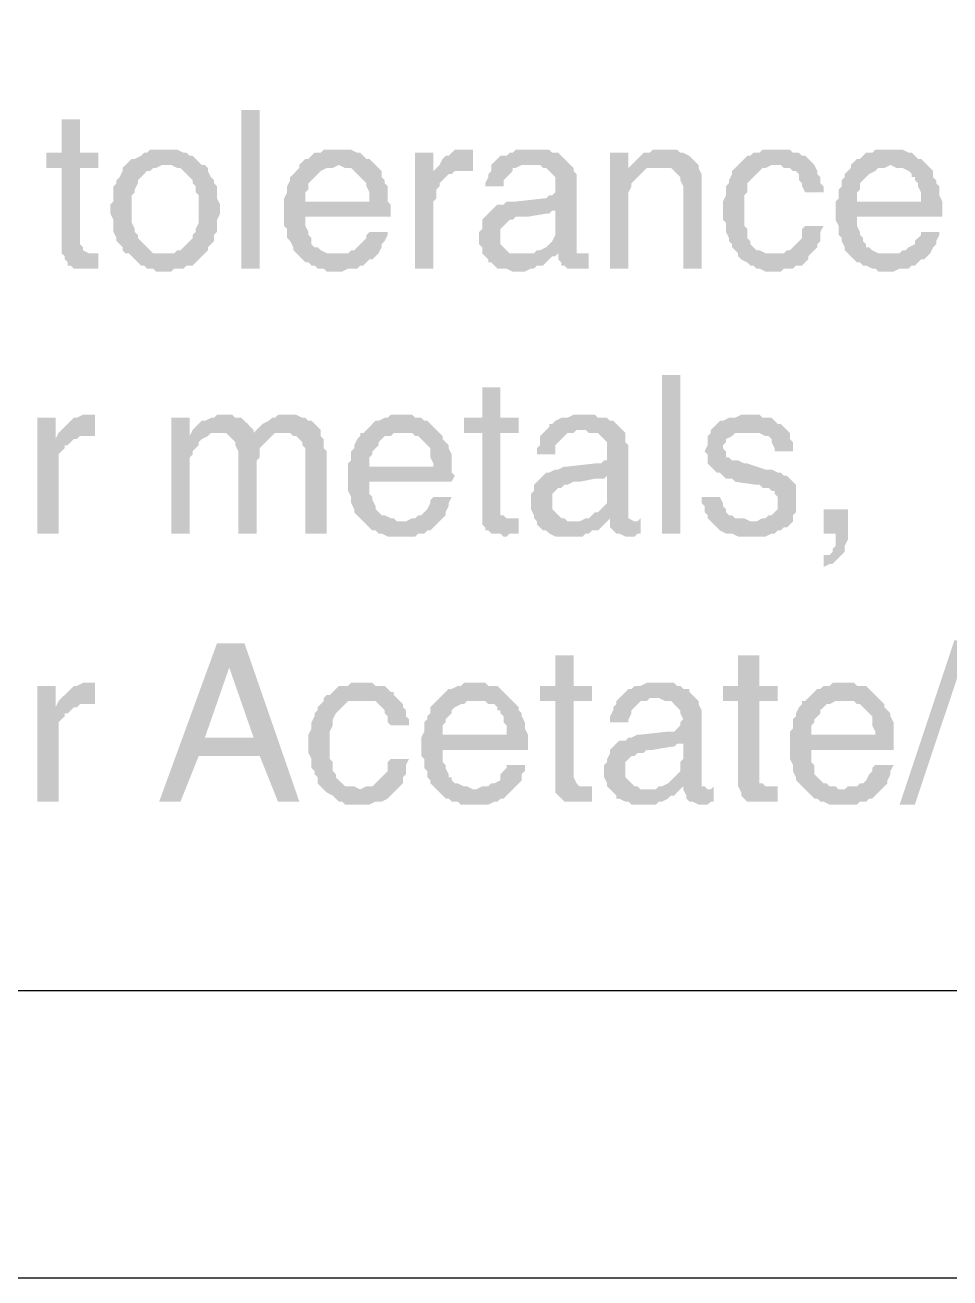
# Model space of a CAD drawing. Header units: inches. Extents: x 3613 to 8393, y -2205 to -794.
# Drawn here: x 6090.13 to 6103.83, y -1864.98 to -1846.42 of the extents above; entities that cross this region are included whole.
import ezdxf

# ---------------------------------------------------------------- set-up
doc = ezdxf.new("R2010")
doc.units = ezdxf.units.IN
doc.header["$MEASUREMENT"] = 0

msp = doc.modelspace()

# ---------------------------------------------------------------- hatches: boundary and pattern name
at = {"transparency": 33554559}
for points in [[(6093.336, -1850.028), (6093.336, -1847.681), (6093.607, -1847.681), (6093.607, -1850.028)], [(6090.944, -1847.816), (6090.673, -1847.816), (6090.673, -1848.313), (6090.448, -1848.313), (6090.448, -1848.538), (6090.673, -1848.538), (6090.673, -1849.802), (6090.719, -1849.847), (6090.719, -1849.892), (6090.764, -1849.937), (6090.764, -1849.983), (6090.809, -1849.983), (6090.854, -1850.028), (6091.215, -1850.028), (6091.215, -1849.802), (6091.08, -1849.802), (6090.989, -1849.757), (6090.989, -1849.712), (6090.944, -1849.667), (6090.944, -1848.538), (6091.215, -1848.538), (6091.215, -1848.313), (6090.944, -1848.313)], [(6092.208, -1848.267), (6091.982, -1848.267), (6091.937, -1848.313), (6091.892, -1848.313), (6091.847, -1848.358), (6091.757, -1848.403), (6091.712, -1848.403), (6091.666, -1848.448), (6091.621, -1848.493), (6091.621, -1848.493), (6091.576, -1848.538), (6091.576, -1848.583), (6091.531, -1848.674), (6091.486, -1848.719), (6091.486, -1848.764), (6091.441, -1848.809), (6091.441, -1849.035), (6091.396, -1849.08), (6091.396, -1849.17), (6091.396, -1849.215), (6091.441, -1849.306), (6091.441, -1849.486), (6091.486, -1849.576), (6091.486, -1849.621), (6091.531, -1849.667), (6091.576, -1849.712), (6091.576, -1849.757), (6091.621, -1849.802), (6092.208, -1849.802), (6092.027, -1849.802), (6091.982, -1849.757), (6091.937, -1849.712), (6091.892, -1849.667), (6091.847, -1849.621), (6091.802, -1849.576), (6091.802, -1849.531), (6091.757, -1849.486), (6091.757, -1849.441), (6091.712, -1849.351), (6091.712, -1848.944), (6091.757, -1848.899), (6091.757, -1848.854), (6091.802, -1848.764), (6091.802, -1848.719), (6091.847, -1848.674), (6091.892, -1848.629), (6091.937, -1848.583), (6091.982, -1848.583), (6092.027, -1848.538), (6092.073, -1848.538), (6092.163, -1848.493), (6092.75, -1848.493), (6092.704, -1848.448), (6092.659, -1848.403), (6092.614, -1848.358), (6092.569, -1848.358), (6092.524, -1848.313), (6092.479, -1848.313), (6092.388, -1848.267), (6092.298, -1848.267)], [(6094.78, -1848.267), (6094.555, -1848.267), (6094.51, -1848.313), (6094.419, -1848.313), (6094.374, -1848.358), (6094.329, -1848.403), (6094.284, -1848.403), (6094.239, -1848.448), (6094.194, -1848.493), (6094.78, -1848.493), (6094.871, -1848.538), (6094.961, -1848.538), (6095.006, -1848.583), (6095.051, -1848.629), (6095.096, -1848.674), (6095.096, -1848.674), (6095.142, -1848.719), (6095.187, -1848.764), (6095.187, -1848.809), (6095.232, -1848.899), (6095.232, -1849.035), (6093.968, -1849.035), (6093.968, -1849.396), (6094.013, -1849.441), (6094.013, -1849.576), (6094.058, -1849.621), (6094.104, -1849.712), (6094.104, -1849.757), (6094.149, -1849.802), (6094.194, -1849.847), (6094.194, -1849.847), (6094.239, -1849.892), (6094.284, -1849.937), (6094.329, -1849.937), (6094.374, -1849.983), (6094.419, -1849.983), (6094.465, -1850.028), (6094.555, -1850.028), (6094.6, -1850.073), (6094.826, -1850.073), (6094.916, -1850.028), (6095.051, -1850.028), (6095.096, -1849.983), (6095.142, -1849.983), (6095.187, -1849.937), (6095.232, -1849.892), (6095.277, -1849.892), (6095.322, -1849.847), (6094.78, -1849.802), (6094.6, -1849.802), (6094.51, -1849.757), (6094.465, -1849.712), (6094.419, -1849.712), (6094.374, -1849.667), (6094.374, -1849.576), (6094.329, -1849.531), (6094.329, -1849.486), (6094.284, -1849.396), (6094.284, -1849.26), (6095.548, -1849.26), (6095.548, -1849.08), (6095.503, -1849.035), (6095.503, -1848.809), (6095.457, -1848.764), (6095.457, -1848.719), (6095.412, -1848.674), (6095.412, -1848.583), (6095.367, -1848.538), (6095.322, -1848.493), (6095.277, -1848.448), (6095.232, -1848.403), (6095.187, -1848.403), (6095.142, -1848.358), (6095.096, -1848.313), (6095.051, -1848.313), (6094.961, -1848.267), (6094.871, -1848.267)], [(6096.676, -1848.267), (6096.496, -1848.267), (6096.45, -1848.313), (6096.405, -1848.358), (6096.36, -1848.358), (6096.315, -1848.403), (6096.27, -1848.493), (6096.27, -1848.493), (6096.225, -1848.538), (6096.676, -1848.583), (6096.766, -1848.583), (6096.766, -1848.267), (6096.721, -1848.267)], [(6097.669, -1848.267), (6097.398, -1848.267), (6097.353, -1848.313), (6097.308, -1848.313), (6097.263, -1848.358), (6097.173, -1848.358), (6097.127, -1848.403), (6097.127, -1848.403), (6097.082, -1848.448), (6097.037, -1848.493), (6097.037, -1848.583), (6096.992, -1848.629), (6096.992, -1848.674), (6096.947, -1848.764), (6096.947, -1848.809), (6097.218, -1848.809), (6097.218, -1848.719), (6097.263, -1848.674), (6097.308, -1848.629), (6097.353, -1848.583), (6097.353, -1848.538), (6097.398, -1848.538), (6097.488, -1848.493), (6098.211, -1848.493), (6098.165, -1848.448), (6098.12, -1848.403), (6098.075, -1848.358), (6098.03, -1848.313), (6097.94, -1848.313), (6097.895, -1848.267), (6097.714, -1848.267)], [(6099.565, -1848.267), (6099.429, -1848.267), (6099.384, -1848.313), (6099.294, -1848.313), (6099.249, -1848.358), (6099.203, -1848.403), (6099.158, -1848.448), (6099.113, -1848.493), (6099.068, -1848.538), (6099.294, -1848.583), (6099.339, -1848.538), (6099.519, -1848.538), (6100.106, -1848.493), (6100.061, -1848.448), (6100.016, -1848.403), (6100.016, -1848.403), (6099.971, -1848.358), (6099.88, -1848.313), (6099.835, -1848.313), (6099.79, -1848.267), (6099.655, -1848.267)], [(6101.234, -1848.267), (6101.054, -1848.267), (6101.009, -1848.313), (6100.918, -1848.313), (6100.873, -1848.358), (6100.828, -1848.358), (6100.783, -1848.403), (6100.738, -1848.448), (6100.693, -1848.493), (6101.325, -1848.493), (6101.37, -1848.538), (6101.46, -1848.538), (6101.505, -1848.583), (6101.55, -1848.583), (6101.595, -1848.629), (6101.595, -1848.719), (6101.641, -1848.764), (6101.641, -1848.809), (6101.686, -1848.899), (6101.957, -1848.899), (6101.957, -1848.809), (6101.911, -1848.764), (6101.911, -1848.674), (6101.866, -1848.629), (6101.866, -1848.583), (6101.821, -1848.493), (6101.776, -1848.448), (6101.731, -1848.403), (6101.731, -1848.403), (6101.686, -1848.358), (6101.641, -1848.358), (6101.595, -1848.313), (6101.505, -1848.313), (6101.46, -1848.267), (6101.325, -1848.267)], [(6102.949, -1848.267), (6102.724, -1848.267), (6102.679, -1848.313), (6102.588, -1848.313), (6102.543, -1848.358), (6102.498, -1848.403), (6102.453, -1848.403), (6102.408, -1848.448), (6102.363, -1848.493), (6102.949, -1848.493), (6103.04, -1848.538), (6103.13, -1848.538), (6103.22, -1848.583), (6103.265, -1848.629), (6103.265, -1848.674), (6103.31, -1848.674), (6103.31, -1848.719), (6103.356, -1848.764), (6103.356, -1848.809), (6103.401, -1848.899), (6103.401, -1849.035), (6102.137, -1849.035), (6102.137, -1849.306), (6102.182, -1849.396), (6102.182, -1849.531), (6102.227, -1849.576), (6102.227, -1849.621), (6102.272, -1849.712), (6102.272, -1849.757), (6102.318, -1849.802), (6102.363, -1849.847), (6102.363, -1849.847), (6102.408, -1849.892), (6102.453, -1849.937), (6102.498, -1849.937), (6102.543, -1849.983), (6102.588, -1849.983), (6102.679, -1850.028), (6102.724, -1850.028), (6102.769, -1850.073), (6102.995, -1850.073), (6103.085, -1850.028), (6103.22, -1850.028), (6103.265, -1849.983), (6103.31, -1849.983), (6103.356, -1849.937), (6103.401, -1849.892), (6103.446, -1849.892), (6103.491, -1849.847), (6102.949, -1849.802), (6102.769, -1849.802), (6102.679, -1849.757), (6102.633, -1849.712), (6102.588, -1849.712), (6102.588, -1849.667), (6102.543, -1849.621), (6102.543, -1849.576), (6102.498, -1849.531), (6102.498, -1849.486), (6102.453, -1849.396), (6102.453, -1849.26), (6103.717, -1849.26), (6103.717, -1849.035), (6103.672, -1848.944), (6103.672, -1848.809), (6103.626, -1848.764), (6103.626, -1848.719), (6103.581, -1848.674), (6103.581, -1848.583), (6103.536, -1848.538), (6103.491, -1848.493), (6103.446, -1848.448), (6103.401, -1848.403), (6103.356, -1848.403), (6103.31, -1848.358), (6103.265, -1848.313), (6103.22, -1848.313), (6103.13, -1848.267), (6103.04, -1848.267)], [(6096.18, -1848.313), (6095.909, -1848.313), (6095.909, -1850.028), (6096.18, -1850.028), (6096.18, -1849.035), (6096.225, -1848.99), (6096.225, -1848.854), (6096.27, -1848.809), (6096.27, -1848.764), (6096.315, -1848.719), (6096.36, -1848.674), (6096.405, -1848.629), (6096.45, -1848.629), (6096.18, -1848.583)], [(6099.068, -1848.313), (6098.797, -1848.313), (6098.797, -1850.028), (6099.068, -1850.028), (6099.068, -1849.08), (6099.068, -1848.899), (6099.113, -1848.809), (6099.113, -1848.764), (6099.158, -1848.719), (6099.203, -1848.674), (6099.203, -1848.674), (6099.249, -1848.629), (6099.294, -1848.583), (6099.068, -1848.538)], [(6092.75, -1848.493), (6092.208, -1848.493), (6092.298, -1848.493), (6092.388, -1848.538), (6092.434, -1848.538), (6092.479, -1848.583), (6092.524, -1848.629), (6092.569, -1848.674), (6092.614, -1848.719), (6092.614, -1848.764), (6092.659, -1848.809), (6092.659, -1848.899), (6092.704, -1848.944), (6092.704, -1849.351), (6092.659, -1849.441), (6092.659, -1849.486), (6092.614, -1849.531), (6092.614, -1849.576), (6092.569, -1849.621), (6092.524, -1849.667), (6092.479, -1849.712), (6092.434, -1849.757), (6092.388, -1849.757), (6092.343, -1849.802), (6091.666, -1849.802), (6091.712, -1849.847), (6091.757, -1849.892), (6091.802, -1849.937), (6091.847, -1849.983), (6091.892, -1849.983), (6091.937, -1850.028), (6092.027, -1850.028), (6092.073, -1850.073), (6092.298, -1850.073), (6092.343, -1850.028), (6092.479, -1850.028), (6092.524, -1849.983), (6092.614, -1849.983), (6092.659, -1849.937), (6092.704, -1849.892), (6092.75, -1849.847), (6092.795, -1849.802), (6092.795, -1849.802), (6092.84, -1849.757), (6092.84, -1849.712), (6092.885, -1849.667), (6092.93, -1849.621), (6092.93, -1849.531), (6092.975, -1849.486), (6092.975, -1849.306), (6093.02, -1849.215), (6093.02, -1849.17), (6093.02, -1849.08), (6092.975, -1848.99), (6092.975, -1848.809), (6092.93, -1848.764), (6092.93, -1848.719), (6092.885, -1848.674), (6092.84, -1848.583), (6092.84, -1848.538), (6092.795, -1848.493)], [(6094.194, -1848.493), (6094.194, -1848.538), (6094.149, -1848.583), (6094.104, -1848.629), (6094.058, -1848.674), (6094.058, -1848.719), (6094.013, -1848.809), (6094.013, -1848.899), (6093.968, -1848.99), (6093.968, -1849.035), (6094.284, -1849.035), (6094.284, -1848.899), (6094.329, -1848.854), (6094.329, -1848.764), (6094.374, -1848.719), (6094.419, -1848.674), (6094.419, -1848.674), (6094.465, -1848.629), (6094.51, -1848.583), (6094.6, -1848.538), (6094.69, -1848.538), (6094.78, -1848.493)], [(6096.225, -1848.538), (6096.18, -1848.583), (6096.45, -1848.629), (6096.496, -1848.583), (6096.676, -1848.583)], [(6098.211, -1848.493), (6097.624, -1848.493), (6097.759, -1848.493), (6097.804, -1848.538), (6097.849, -1848.538), (6097.895, -1848.583), (6097.94, -1848.629), (6097.985, -1848.674), (6097.985, -1848.899), (6097.94, -1848.944), (6097.895, -1848.944), (6097.849, -1848.99), (6097.804, -1848.99), (6097.398, -1849.035), (6097.263, -1849.035), (6097.218, -1849.08), (6097.127, -1849.08), (6097.082, -1849.125), (6097.985, -1849.17), (6097.985, -1849.441), (6097.985, -1849.531), (6097.94, -1849.621), (6097.895, -1849.667), (6097.849, -1849.712), (6097.849, -1849.712), (6097.759, -1849.757), (6097.714, -1849.757), (6097.669, -1849.802), (6097.488, -1849.802), (6096.947, -1849.847), (6096.992, -1849.892), (6096.992, -1849.937), (6097.037, -1849.937), (6097.082, -1849.983), (6097.127, -1850.028), (6097.263, -1850.028), (6097.353, -1850.073), (6097.534, -1850.073), (6097.624, -1850.028), (6097.669, -1850.028), (6097.714, -1849.983), (6097.804, -1849.983), (6097.849, -1849.937), (6097.895, -1849.892), (6097.94, -1849.847), (6097.985, -1849.847), (6098.03, -1849.802), (6098.301, -1849.802), (6098.301, -1848.629), (6098.256, -1848.583), (6098.256, -1848.538)], [(6100.106, -1848.493), (6099.519, -1848.538), (6099.7, -1848.538), (6099.745, -1848.583), (6099.79, -1848.629), (6099.79, -1848.629), (6099.835, -1848.674), (6099.835, -1848.719), (6099.88, -1848.809), (6099.88, -1850.028), (6100.151, -1850.028), (6100.151, -1848.629), (6100.106, -1848.538)], [(6100.693, -1848.493), (6100.648, -1848.538), (6100.603, -1848.583), (6100.603, -1848.629), (6100.557, -1848.719), (6100.557, -1848.764), (6100.512, -1848.809), (6100.512, -1848.944), (6100.467, -1849.035), (6100.467, -1849.306), (6100.512, -1849.351), (6100.512, -1849.486), (6100.557, -1849.576), (6100.557, -1849.621), (6100.603, -1849.667), (6100.603, -1849.712), (6100.648, -1849.757), (6100.693, -1849.802), (6101.234, -1849.802), (6101.099, -1849.802), (6101.009, -1849.757), (6100.964, -1849.757), (6100.918, -1849.712), (6100.873, -1849.667), (6100.873, -1849.621), (6100.828, -1849.576), (6100.828, -1849.441), (6100.783, -1849.396), (6100.783, -1848.944), (6100.828, -1848.899), (6100.828, -1848.764), (6100.873, -1848.719), (6100.918, -1848.674), (6100.918, -1848.674), (6100.964, -1848.629), (6101.009, -1848.583), (6101.054, -1848.538), (6101.099, -1848.538), (6101.189, -1848.493), (6101.234, -1848.493)], [(6102.363, -1848.493), (6102.363, -1848.538), (6102.318, -1848.583), (6102.272, -1848.629), (6102.272, -1848.674), (6102.227, -1848.719), (6102.227, -1848.809), (6102.182, -1848.854), (6102.182, -1848.99), (6102.137, -1849.035), (6102.453, -1849.035), (6102.453, -1848.899), (6102.498, -1848.854), (6102.498, -1848.764), (6102.543, -1848.719), (6102.588, -1848.674), (6102.588, -1848.674), (6102.633, -1848.629), (6102.724, -1848.583), (6102.769, -1848.538), (6102.859, -1848.538), (6102.949, -1848.493)], [(6097.082, -1849.125), (6097.037, -1849.17), (6096.992, -1849.215), (6096.992, -1849.215), (6096.947, -1849.26), (6096.902, -1849.306), (6096.902, -1849.441), (6096.857, -1849.486), (6096.857, -1849.576), (6096.857, -1849.667), (6096.902, -1849.712), (6096.902, -1849.802), (6096.947, -1849.847), (6097.488, -1849.802), (6097.308, -1849.802), (6097.263, -1849.757), (6097.218, -1849.712), (6097.173, -1849.667), (6097.173, -1849.441), (6097.218, -1849.396), (6097.263, -1849.351), (6097.308, -1849.306), (6097.353, -1849.306), (6097.398, -1849.26), (6097.579, -1849.26), (6097.849, -1849.215), (6097.895, -1849.215), (6097.94, -1849.17), (6097.985, -1849.17)], [(6095.503, -1849.486), (6095.232, -1849.486), (6095.187, -1849.531), (6095.187, -1849.576), (6095.142, -1849.621), (6095.096, -1849.667), (6095.051, -1849.712), (6095.006, -1849.757), (6094.961, -1849.757), (6094.916, -1849.802), (6094.78, -1849.802), (6095.322, -1849.847), (6095.367, -1849.802), (6095.412, -1849.712), (6095.412, -1849.667), (6095.457, -1849.621), (6095.503, -1849.531)], [(6101.957, -1849.396), (6101.686, -1849.396), (6101.641, -1849.441), (6101.641, -1849.576), (6101.595, -1849.621), (6101.55, -1849.667), (6101.505, -1849.712), (6101.46, -1849.757), (6101.415, -1849.757), (6101.37, -1849.802), (6100.693, -1849.802), (6100.693, -1849.847), (6100.738, -1849.892), (6100.828, -1849.937), (6100.873, -1849.983), (6100.918, -1849.983), (6100.964, -1850.028), (6101.009, -1850.028), (6101.099, -1850.073), (6101.325, -1850.073), (6101.37, -1850.028), (6101.505, -1850.028), (6101.55, -1849.983), (6101.641, -1849.983), (6101.686, -1849.937), (6101.731, -1849.892), (6101.731, -1849.847), (6101.776, -1849.802), (6101.821, -1849.757), (6101.866, -1849.712), (6101.866, -1849.667), (6101.911, -1849.621), (6101.911, -1849.486)], [(6103.672, -1849.486), (6103.401, -1849.486), (6103.401, -1849.531), (6103.356, -1849.576), (6103.31, -1849.621), (6103.31, -1849.667), (6103.22, -1849.712), (6103.175, -1849.757), (6103.13, -1849.757), (6103.085, -1849.802), (6102.949, -1849.802), (6103.491, -1849.847), (6103.536, -1849.802), (6103.581, -1849.712), (6103.626, -1849.667), (6103.626, -1849.621), (6103.672, -1849.531)], [(6098.481, -1849.802), (6098.391, -1849.802), (6098.03, -1849.847), (6098.03, -1849.892), (6098.075, -1849.937), (6098.075, -1849.983), (6098.12, -1849.983), (6098.165, -1850.028), (6098.481, -1850.028)], [(6098.301, -1849.802), (6098.03, -1849.802), (6098.03, -1849.847), (6098.391, -1849.802), (6098.391, -1849.802)], [(6099.565, -1853.954), (6099.565, -1851.607), (6099.835, -1851.607), (6099.835, -1853.954)], [(6097.173, -1851.788), (6096.902, -1851.788), (6096.902, -1852.239), (6096.631, -1852.239), (6096.631, -1852.465), (6096.902, -1852.465), (6096.902, -1853.819), (6096.947, -1853.864), (6096.947, -1853.909), (6096.992, -1853.909), (6097.037, -1853.954), (6097.173, -1853.954), (6097.218, -1853.999), (6097.263, -1853.999), (6097.308, -1853.954), (6097.443, -1853.954), (6097.443, -1853.728), (6097.263, -1853.728), (6097.218, -1853.683), (6097.173, -1853.683), (6097.173, -1852.465), (6097.443, -1852.465), (6097.443, -1852.239), (6097.173, -1852.239)], [(6090.583, -1852.239), (6090.312, -1852.239), (6090.312, -1853.954), (6090.628, -1853.954), (6090.628, -1852.781), (6090.673, -1852.736), (6090.719, -1852.69), (6090.719, -1852.645), (6090.764, -1852.645), (6090.809, -1852.6), (6090.854, -1852.555), (6090.583, -1852.555)], [(6091.08, -1852.194), (6090.989, -1852.194), (6090.899, -1852.239), (6090.854, -1852.239), (6090.809, -1852.284), (6090.764, -1852.329), (6090.719, -1852.375), (6090.673, -1852.42), (6090.673, -1852.42), (6090.628, -1852.465), (6091.08, -1852.51), (6091.17, -1852.51), (6091.17, -1852.194), (6091.125, -1852.194)], [(6092.569, -1852.239), (6092.298, -1852.239), (6092.298, -1853.954), (6092.569, -1853.954), (6092.569, -1852.826), (6092.614, -1852.781), (6092.614, -1852.736), (6092.659, -1852.69), (6092.704, -1852.645), (6092.704, -1852.6), (6092.75, -1852.555), (6092.84, -1852.51), (6092.569, -1852.51)], [(6093.065, -1852.194), (6092.975, -1852.194), (6092.93, -1852.239), (6092.885, -1852.239), (6092.795, -1852.284), (6092.75, -1852.284), (6092.704, -1852.329), (6092.659, -1852.375), (6092.614, -1852.42), (6092.569, -1852.51), (6092.84, -1852.51), (6092.885, -1852.465), (6093.02, -1852.465), (6093.517, -1852.42), (6093.472, -1852.375), (6093.427, -1852.329), (6093.427, -1852.329), (6093.381, -1852.284), (6093.336, -1852.239), (6093.246, -1852.239), (6093.201, -1852.194), (6093.156, -1852.194)], [(6094.013, -1852.194), (6093.878, -1852.194), (6093.833, -1852.239), (6093.788, -1852.239), (6093.742, -1852.284), (6093.652, -1852.329), (6093.607, -1852.375), (6093.562, -1852.42), (6093.517, -1852.465), (6093.111, -1852.465), (6093.156, -1852.51), (6093.201, -1852.555), (6093.201, -1852.555), (6093.246, -1852.6), (6093.246, -1852.645), (6093.291, -1852.736), (6093.291, -1853.954), (6093.562, -1853.954), (6093.562, -1852.871), (6093.607, -1852.826), (6093.607, -1852.69), (6093.652, -1852.645), (6093.697, -1852.6), (6093.697, -1852.6), (6093.742, -1852.555), (6093.788, -1852.51), (6093.833, -1852.465), (6093.968, -1852.465), (6094.51, -1852.42), (6094.465, -1852.375), (6094.419, -1852.329), (6094.419, -1852.329), (6094.374, -1852.284), (6094.329, -1852.284), (6094.284, -1852.239), (6094.239, -1852.239), (6094.149, -1852.194), (6094.104, -1852.194)], [(6095.728, -1852.194), (6095.548, -1852.194), (6095.503, -1852.239), (6095.457, -1852.239), (6095.367, -1852.284), (6095.322, -1852.284), (6095.277, -1852.329), (6095.232, -1852.375), (6095.187, -1852.42), (6095.142, -1852.465), (6095.864, -1852.465), (6095.909, -1852.51), (6095.954, -1852.51), (6095.999, -1852.555), (6096.044, -1852.6), (6096.044, -1852.6), (6096.089, -1852.645), (6096.134, -1852.69), (6096.134, -1852.826), (6096.18, -1852.916), (6096.18, -1852.961), (6095.232, -1852.961), (6094.916, -1853.006), (6094.916, -1853.322), (6094.961, -1853.413), (6094.961, -1853.503), (6095.006, -1853.593), (6095.006, -1853.638), (6095.051, -1853.683), (6095.096, -1853.728), (6095.142, -1853.774), (6095.142, -1853.774), (6095.187, -1853.819), (6095.232, -1853.864), (6095.277, -1853.909), (6095.322, -1853.909), (6095.367, -1853.954), (6095.412, -1853.954), (6095.503, -1853.999), (6095.909, -1853.999), (6095.954, -1853.954), (6096.044, -1853.954), (6096.089, -1853.909), (6096.134, -1853.909), (6096.18, -1853.864), (6096.225, -1853.819), (6096.27, -1853.774), (6095.638, -1853.774), (6095.593, -1853.728), (6095.548, -1853.728), (6095.457, -1853.683), (6095.412, -1853.683), (6095.367, -1853.638), (6095.322, -1853.593), (6095.322, -1853.548), (6095.277, -1853.458), (6095.277, -1853.413), (6095.232, -1853.367), (6095.232, -1853.187), (6096.45, -1853.187), (6096.496, -1853.097), (6096.45, -1853.051), (6096.45, -1852.781), (6096.405, -1852.69), (6096.405, -1852.645), (6096.36, -1852.6), (6096.315, -1852.555), (6096.315, -1852.51), (6096.27, -1852.465), (6096.225, -1852.42), (6096.18, -1852.375), (6096.134, -1852.329), (6096.089, -1852.284), (6096.044, -1852.284), (6095.999, -1852.239), (6095.909, -1852.239), (6095.864, -1852.194), (6095.773, -1852.194)], [(6098.436, -1852.194), (6098.256, -1852.194), (6098.165, -1852.239), (6098.075, -1852.239), (6097.985, -1852.284), (6097.94, -1852.329), (6097.895, -1852.329), (6097.895, -1852.375), (6097.849, -1852.42), (6097.804, -1852.465), (6097.759, -1852.51), (6097.759, -1852.645), (6097.714, -1852.69), (6097.714, -1852.781), (6097.985, -1852.781), (6097.985, -1852.645), (6098.03, -1852.6), (6098.075, -1852.555), (6098.12, -1852.51), (6098.12, -1852.51), (6098.165, -1852.465), (6098.256, -1852.465), (6098.301, -1852.42), (6098.978, -1852.42), (6098.933, -1852.375), (6098.888, -1852.329), (6098.842, -1852.284), (6098.797, -1852.284), (6098.752, -1852.239), (6098.617, -1852.239), (6098.572, -1852.194), (6098.481, -1852.194)], [(6100.873, -1852.194), (6100.738, -1852.194), (6100.648, -1852.239), (6100.557, -1852.239), (6100.467, -1852.284), (6100.422, -1852.284), (6100.377, -1852.329), (6100.332, -1852.375), (6100.287, -1852.42), (6100.287, -1852.465), (6100.241, -1852.51), (6100.241, -1852.645), (6100.196, -1852.736), (6100.241, -1852.781), (6100.241, -1852.916), (6100.287, -1852.961), (6100.332, -1853.006), (6100.377, -1853.051), (6100.422, -1853.051), (6100.467, -1853.097), (6100.512, -1853.142), (6100.603, -1853.142), (6100.648, -1853.187), (6100.964, -1853.232), (6101.009, -1853.232), (6101.054, -1853.277), (6101.144, -1853.277), (6101.189, -1853.322), (6101.234, -1853.322), (6101.234, -1853.367), (6101.28, -1853.413), (6101.28, -1853.593), (6101.234, -1853.638), (6101.189, -1853.683), (6101.144, -1853.683), (6101.099, -1853.728), (6101.054, -1853.728), (6100.964, -1853.774), (6100.287, -1853.774), (6100.332, -1853.819), (6100.377, -1853.864), (6100.377, -1853.864), (6100.422, -1853.909), (6100.512, -1853.954), (6100.603, -1853.954), (6100.693, -1853.999), (6101.099, -1853.999), (6101.189, -1853.954), (6101.234, -1853.954), (6101.28, -1853.909), (6101.325, -1853.909), (6101.37, -1853.864), (6101.415, -1853.864), (6101.46, -1853.819), (6101.505, -1853.774), (6101.505, -1853.683), (6101.55, -1853.638), (6101.55, -1853.458), (6101.55, -1853.232), (6101.505, -1853.187), (6101.46, -1853.142), (6101.46, -1853.142), (6101.415, -1853.097), (6101.37, -1853.097), (6101.325, -1853.051), (6101.28, -1853.051), (6101.189, -1853.006), (6101.099, -1853.006), (6100.828, -1852.916), (6100.783, -1852.916), (6100.693, -1852.871), (6100.603, -1852.871), (6100.557, -1852.826), (6100.512, -1852.826), (6100.512, -1852.736), (6100.467, -1852.69), (6100.467, -1852.645), (6100.512, -1852.6), (6100.512, -1852.555), (6100.603, -1852.51), (6100.603, -1852.51), (6100.648, -1852.465), (6100.873, -1852.465), (6101.415, -1852.42), (6101.37, -1852.375), (6101.325, -1852.329), (6101.28, -1852.329), (6101.234, -1852.284), (6101.189, -1852.239), (6101.054, -1852.239), (6101.009, -1852.194), (6100.918, -1852.194)], [(6090.628, -1852.465), (6090.583, -1852.555), (6090.899, -1852.555), (6090.944, -1852.51), (6091.08, -1852.51)], [(6094.51, -1852.42), (6093.968, -1852.465), (6094.058, -1852.465), (6094.104, -1852.51), (6094.149, -1852.51), (6094.194, -1852.555), (6094.239, -1852.6), (6094.239, -1852.645), (6094.284, -1852.69), (6094.284, -1853.954), (6094.6, -1853.954), (6094.6, -1852.736), (6094.555, -1852.69), (6094.555, -1852.555), (6094.51, -1852.51)], [(6095.142, -1852.465), (6095.096, -1852.465), (6095.096, -1852.51), (6095.051, -1852.555), (6095.006, -1852.645), (6095.006, -1852.69), (6094.961, -1852.736), (6094.961, -1852.871), (6094.916, -1852.916), (6094.916, -1853.006), (6095.232, -1852.961), (6095.232, -1852.826), (6095.277, -1852.781), (6095.277, -1852.736), (6095.322, -1852.69), (6095.367, -1852.645), (6095.367, -1852.6), (6095.412, -1852.555), (6095.457, -1852.51), (6095.548, -1852.51), (6095.593, -1852.465), (6095.728, -1852.465)], [(6098.978, -1852.42), (6098.391, -1852.42), (6098.436, -1852.42), (6098.481, -1852.465), (6098.617, -1852.465), (6098.662, -1852.51), (6098.707, -1852.555), (6098.752, -1852.6), (6098.752, -1852.736), (6098.752, -1852.871), (6098.707, -1852.871), (6098.662, -1852.916), (6098.572, -1852.916), (6098.165, -1852.961), (6098.12, -1852.961), (6098.03, -1853.006), (6097.985, -1853.006), (6097.895, -1853.051), (6097.849, -1853.051), (6098.752, -1853.097), (6098.752, -1853.367), (6098.752, -1853.503), (6098.707, -1853.548), (6098.662, -1853.593), (6098.617, -1853.638), (6098.572, -1853.638), (6098.526, -1853.683), (6098.481, -1853.728), (6098.436, -1853.728), (6098.346, -1853.774), (6097.714, -1853.774), (6097.714, -1853.819), (6097.759, -1853.864), (6097.804, -1853.909), (6097.849, -1853.909), (6097.895, -1853.954), (6097.985, -1853.999), (6098.391, -1853.999), (6098.436, -1853.954), (6098.481, -1853.954), (6098.526, -1853.909), (6098.617, -1853.909), (6098.662, -1853.864), (6098.707, -1853.819), (6098.752, -1853.774), (6098.797, -1853.728), (6099.068, -1853.728), (6099.068, -1852.645), (6099.023, -1852.6), (6099.023, -1852.465)], [(6101.415, -1852.42), (6100.873, -1852.465), (6101.009, -1852.465), (6101.099, -1852.51), (6101.144, -1852.51), (6101.189, -1852.555), (6101.189, -1852.6), (6101.234, -1852.69), (6101.234, -1852.736), (6101.505, -1852.736), (6101.505, -1852.6), (6101.46, -1852.555), (6101.46, -1852.465)], [(6097.849, -1853.051), (6097.804, -1853.097), (6097.759, -1853.142), (6097.759, -1853.142), (6097.714, -1853.187), (6097.669, -1853.232), (6097.669, -1853.322), (6097.624, -1853.367), (6097.624, -1853.593), (6097.669, -1853.683), (6097.669, -1853.728), (6097.714, -1853.774), (6098.211, -1853.774), (6098.165, -1853.774), (6098.12, -1853.728), (6098.075, -1853.728), (6098.03, -1853.683), (6097.985, -1853.638), (6097.94, -1853.593), (6097.94, -1853.458), (6097.94, -1853.367), (6097.985, -1853.322), (6098.03, -1853.277), (6098.075, -1853.277), (6098.12, -1853.232), (6098.165, -1853.232), (6098.256, -1853.187), (6098.346, -1853.187), (6098.572, -1853.142), (6098.707, -1853.142), (6098.752, -1853.097)], [(6096.45, -1853.413), (6096.18, -1853.413), (6096.134, -1853.458), (6096.134, -1853.503), (6096.089, -1853.593), (6096.044, -1853.638), (6095.999, -1853.683), (6095.954, -1853.683), (6095.909, -1853.728), (6095.864, -1853.728), (6095.773, -1853.774), (6095.728, -1853.774), (6096.27, -1853.774), (6096.315, -1853.728), (6096.36, -1853.683), (6096.36, -1853.638), (6096.405, -1853.548), (6096.405, -1853.503)], [(6100.422, -1853.413), (6100.151, -1853.413), (6100.151, -1853.503), (6100.196, -1853.548), (6100.196, -1853.638), (6100.241, -1853.683), (6100.241, -1853.728), (6100.287, -1853.774), (6100.873, -1853.774), (6100.783, -1853.728), (6100.648, -1853.728), (6100.603, -1853.683), (6100.557, -1853.683), (6100.512, -1853.638), (6100.512, -1853.593), (6100.467, -1853.548), (6100.467, -1853.503)], [(6102.318, -1853.593), (6101.957, -1853.593), (6101.957, -1853.954), (6102.137, -1853.954), (6102.137, -1854.135), (6102.092, -1854.18), (6102.092, -1854.225), (6102.047, -1854.27), (6101.957, -1854.27), (6101.957, -1854.451), (6101.957, -1854.451), (6102.047, -1854.405), (6102.092, -1854.405), (6102.137, -1854.36), (6102.182, -1854.315), (6102.227, -1854.27), (6102.272, -1854.225), (6102.272, -1854.135), (6102.318, -1854.044), (6102.318, -1853.909)], [(6099.249, -1853.728), (6099.203, -1853.774), (6098.797, -1853.774), (6098.797, -1853.864), (6098.842, -1853.909), (6098.842, -1853.909), (6098.888, -1853.954), (6098.933, -1853.954), (6099.023, -1853.999), (6099.158, -1853.999), (6099.203, -1853.954), (6099.249, -1853.954)], [(6099.068, -1853.728), (6098.797, -1853.728), (6098.797, -1853.774), (6099.158, -1853.774)], [(6093.381, -1855.579), (6092.975, -1855.579), (6092.118, -1857.926), (6092.434, -1857.926), (6092.704, -1857.249), (6093.607, -1857.249), (6092.795, -1856.978), (6093.156, -1855.94)], [(6093.381, -1855.579), (6093.156, -1855.94), (6093.517, -1856.978), (6092.795, -1856.978), (6093.607, -1857.249), (6093.878, -1857.926), (6094.194, -1857.926)], [(6104.123, -1855.534), (6103.31, -1857.971), (6103.085, -1857.971), (6103.897, -1855.534)], [(6098.256, -1855.759), (6097.985, -1855.759), (6097.985, -1856.211), (6097.759, -1856.211), (6097.759, -1856.436), (6097.985, -1856.436), (6097.985, -1857.79), (6098.03, -1857.836), (6098.075, -1857.881), (6098.075, -1857.881), (6098.12, -1857.926), (6098.526, -1857.926), (6098.526, -1857.7), (6098.346, -1857.7), (6098.301, -1857.655), (6098.301, -1857.655), (6098.256, -1857.565), (6098.256, -1856.436), (6098.526, -1856.436), (6098.526, -1856.211), (6098.256, -1856.211)], [(6101.009, -1855.759), (6100.693, -1855.759), (6100.693, -1856.211), (6100.467, -1856.211), (6100.467, -1856.436), (6100.693, -1856.436), (6100.693, -1857.7), (6100.738, -1857.79), (6100.738, -1857.836), (6100.783, -1857.881), (6100.783, -1857.881), (6100.828, -1857.926), (6101.28, -1857.926), (6101.28, -1857.7), (6101.099, -1857.7), (6101.054, -1857.655), (6101.009, -1857.655), (6101.009, -1856.436), (6101.28, -1856.436), (6101.28, -1856.211), (6101.009, -1856.211)], [(6090.583, -1856.211), (6090.312, -1856.211), (6090.312, -1857.926), (6090.628, -1857.926), (6090.628, -1856.752), (6090.673, -1856.707), (6090.719, -1856.662), (6090.719, -1856.617), (6090.764, -1856.617), (6090.809, -1856.572), (6090.854, -1856.527), (6090.583, -1856.527)], [(6091.08, -1856.166), (6090.989, -1856.166), (6090.899, -1856.211), (6090.854, -1856.211), (6090.809, -1856.256), (6090.764, -1856.301), (6090.719, -1856.346), (6090.673, -1856.391), (6090.673, -1856.391), (6090.628, -1856.436), (6091.08, -1856.482), (6091.17, -1856.482), (6091.17, -1856.166), (6091.125, -1856.166)], [(6095.096, -1856.166), (6094.961, -1856.166), (6094.916, -1856.211), (6094.78, -1856.211), (6094.735, -1856.256), (6094.69, -1856.301), (6094.645, -1856.346), (6094.6, -1856.346), (6094.555, -1856.391), (6094.555, -1856.436), (6095.322, -1856.436), (6095.367, -1856.482), (6095.412, -1856.527), (6095.457, -1856.572), (6095.457, -1856.617), (6095.503, -1856.662), (6095.503, -1856.752), (6095.548, -1856.797), (6095.819, -1856.797), (6095.819, -1856.707), (6095.773, -1856.662), (6095.773, -1856.572), (6095.728, -1856.527), (6095.728, -1856.482), (6095.683, -1856.436), (6095.638, -1856.391), (6095.593, -1856.346), (6095.593, -1856.301), (6095.548, -1856.301), (6095.503, -1856.256), (6095.457, -1856.211), (6095.322, -1856.211), (6095.277, -1856.166), (6095.187, -1856.166)], [(6096.811, -1856.166), (6096.631, -1856.166), (6096.586, -1856.211), (6096.541, -1856.211), (6096.45, -1856.256), (6096.405, -1856.256), (6096.36, -1856.301), (6096.315, -1856.346), (6096.27, -1856.391), (6096.225, -1856.436), (6096.947, -1856.436), (6096.992, -1856.482), (6097.082, -1856.482), (6097.127, -1856.527), (6097.127, -1856.572), (6097.173, -1856.572), (6097.173, -1856.617), (6097.218, -1856.662), (6097.218, -1856.752), (6097.263, -1856.797), (6097.263, -1856.933), (6096.315, -1856.933), (6095.999, -1856.978), (6095.999, -1857.249), (6096.044, -1857.294), (6096.044, -1857.429), (6096.089, -1857.474), (6096.089, -1857.565), (6096.134, -1857.61), (6096.134, -1857.655), (6096.18, -1857.7), (6096.225, -1857.745), (6096.225, -1857.745), (6096.27, -1857.79), (6096.315, -1857.836), (6096.36, -1857.881), (6096.405, -1857.881), (6096.45, -1857.926), (6096.541, -1857.926), (6096.586, -1857.971), (6096.992, -1857.971), (6097.082, -1857.926), (6097.127, -1857.926), (6097.173, -1857.881), (6097.218, -1857.881), (6097.263, -1857.836), (6097.308, -1857.79), (6097.353, -1857.745), (6096.766, -1857.745), (6096.676, -1857.7), (6096.631, -1857.7), (6096.541, -1857.655), (6096.496, -1857.655), (6096.45, -1857.61), (6096.45, -1857.565), (6096.405, -1857.565), (6096.405, -1857.52), (6096.36, -1857.429), (6096.36, -1857.384), (6096.315, -1857.339), (6096.315, -1857.159), (6097.579, -1857.159), (6097.579, -1856.933), (6097.534, -1856.843), (6097.534, -1856.752), (6097.488, -1856.662), (6097.488, -1856.617), (6097.443, -1856.572), (6097.443, -1856.527), (6097.398, -1856.482), (6097.353, -1856.436), (6097.308, -1856.391), (6097.263, -1856.346), (6097.218, -1856.301), (6097.173, -1856.256), (6097.127, -1856.211), (6096.992, -1856.211), (6096.947, -1856.166), (6096.902, -1856.166)], [(6099.519, -1856.166), (6099.339, -1856.166), (6099.249, -1856.211), (6099.158, -1856.211), (6099.113, -1856.256), (6099.068, -1856.256), (6099.023, -1856.301), (6098.978, -1856.346), (6098.933, -1856.391), (6098.888, -1856.436), (6098.888, -1856.482), (6098.842, -1856.527), (6098.842, -1856.572), (6098.797, -1856.662), (6098.797, -1856.752), (6099.068, -1856.752), (6099.068, -1856.707), (6099.113, -1856.617), (6099.113, -1856.572), (6099.158, -1856.527), (6099.203, -1856.482), (6099.203, -1856.482), (6099.249, -1856.436), (6099.339, -1856.436), (6099.384, -1856.391), (6100.061, -1856.391), (6100.016, -1856.346), (6099.971, -1856.301), (6099.971, -1856.256), (6099.88, -1856.256), (6099.835, -1856.211), (6099.79, -1856.211), (6099.745, -1856.166), (6099.61, -1856.166)], [(6102.272, -1856.166), (6102.092, -1856.166), (6102.047, -1856.211), (6101.957, -1856.211), (6101.911, -1856.256), (6101.866, -1856.256), (6101.821, -1856.301), (6101.776, -1856.346), (6101.731, -1856.391), (6101.686, -1856.436), (6102.408, -1856.436), (6102.453, -1856.482), (6102.498, -1856.482), (6102.543, -1856.527), (6102.588, -1856.572), (6102.588, -1856.572), (6102.633, -1856.617), (6102.679, -1856.662), (6102.679, -1856.797), (6102.724, -1856.888), (6102.724, -1856.933), (6101.776, -1856.933), (6101.46, -1856.978), (6101.46, -1857.294), (6101.505, -1857.384), (6101.505, -1857.474), (6101.55, -1857.565), (6101.55, -1857.61), (6101.595, -1857.655), (6101.641, -1857.7), (6101.686, -1857.745), (6101.686, -1857.745), (6101.731, -1857.79), (6101.776, -1857.836), (6101.821, -1857.881), (6101.866, -1857.881), (6101.911, -1857.926), (6101.957, -1857.926), (6102.047, -1857.971), (6102.453, -1857.971), (6102.498, -1857.926), (6102.588, -1857.926), (6102.633, -1857.881), (6102.679, -1857.881), (6102.724, -1857.836), (6102.769, -1857.79), (6102.814, -1857.745), (6102.182, -1857.745), (6102.137, -1857.7), (6102.047, -1857.7), (6102.002, -1857.655), (6101.957, -1857.655), (6101.911, -1857.61), (6101.866, -1857.565), (6101.866, -1857.565), (6101.821, -1857.52), (6101.821, -1857.384), (6101.776, -1857.339), (6101.776, -1857.159), (6102.995, -1857.159), (6102.995, -1856.752), (6102.949, -1856.662), (6102.949, -1856.617), (6102.904, -1856.572), (6102.859, -1856.527), (6102.859, -1856.482), (6102.814, -1856.436), (6102.769, -1856.391), (6102.724, -1856.346), (6102.679, -1856.301), (6102.633, -1856.256), (6102.588, -1856.211), (6102.453, -1856.211), (6102.408, -1856.166), (6102.318, -1856.166)], [(6100.061, -1856.391), (6099.474, -1856.391), (6099.519, -1856.391), (6099.61, -1856.436), (6099.7, -1856.436), (6099.745, -1856.482), (6099.79, -1856.527), (6099.835, -1856.572), (6099.835, -1856.617), (6099.88, -1856.707), (6099.88, -1856.707), (6099.835, -1856.752), (6099.835, -1856.797), (6099.79, -1856.843), (6099.745, -1856.888), (6099.655, -1856.888), (6099.249, -1856.933), (6099.203, -1856.933), (6099.113, -1856.978), (6099.068, -1856.978), (6099.023, -1857.023), (6098.933, -1857.023), (6099.88, -1857.068), (6099.88, -1857.294), (6099.835, -1857.339), (6099.835, -1857.474), (6099.79, -1857.52), (6099.745, -1857.565), (6099.7, -1857.61), (6099.7, -1857.61), (6099.655, -1857.655), (6099.565, -1857.7), (6099.519, -1857.7), (6099.474, -1857.745), (6098.797, -1857.745), (6098.842, -1857.79), (6098.888, -1857.836), (6098.888, -1857.881), (6098.933, -1857.881), (6099.023, -1857.926), (6099.068, -1857.926), (6099.113, -1857.971), (6099.474, -1857.971), (6099.519, -1857.926), (6099.565, -1857.926), (6099.655, -1857.881), (6099.7, -1857.836), (6099.745, -1857.836), (6099.79, -1857.79), (6099.835, -1857.745), (6099.88, -1857.7), (6100.196, -1857.7), (6100.151, -1857.7), (6100.151, -1856.572), (6100.106, -1856.482), (6100.106, -1856.436)], [(6090.628, -1856.436), (6090.583, -1856.527), (6090.899, -1856.527), (6090.944, -1856.482), (6091.08, -1856.482)], [(6094.555, -1856.436), (6094.51, -1856.482), (6094.465, -1856.527), (6094.465, -1856.572), (6094.419, -1856.617), (6094.419, -1856.662), (6094.374, -1856.752), (6094.374, -1856.843), (6094.329, -1856.933), (6094.329, -1857.204), (6094.374, -1857.294), (6094.374, -1857.429), (6094.419, -1857.474), (6094.419, -1857.52), (6094.465, -1857.565), (6094.465, -1857.655), (6094.51, -1857.7), (6094.555, -1857.745), (6095.096, -1857.745), (6095.006, -1857.7), (6094.871, -1857.7), (6094.826, -1857.655), (6094.78, -1857.61), (6094.735, -1857.565), (6094.735, -1857.52), (6094.69, -1857.474), (6094.69, -1857.339), (6094.645, -1857.294), (6094.645, -1856.888), (6094.69, -1856.797), (6094.69, -1856.707), (6094.735, -1856.617), (6094.78, -1856.572), (6094.78, -1856.572), (6094.826, -1856.527), (6094.871, -1856.482), (6094.916, -1856.436), (6095.096, -1856.436)], [(6096.225, -1856.436), (6096.225, -1856.436), (6096.18, -1856.482), (6096.134, -1856.527), (6096.134, -1856.617), (6096.089, -1856.662), (6096.089, -1856.707), (6096.044, -1856.752), (6096.044, -1856.888), (6095.999, -1856.978), (6096.315, -1856.933), (6096.315, -1856.797), (6096.36, -1856.752), (6096.36, -1856.707), (6096.405, -1856.662), (6096.45, -1856.617), (6096.45, -1856.572), (6096.496, -1856.527), (6096.586, -1856.482), (6096.631, -1856.482), (6096.676, -1856.436), (6096.811, -1856.436)], [(6101.686, -1856.436), (6101.641, -1856.436), (6101.641, -1856.482), (6101.595, -1856.527), (6101.55, -1856.617), (6101.55, -1856.662), (6101.505, -1856.707), (6101.505, -1856.843), (6101.46, -1856.888), (6101.46, -1856.978), (6101.776, -1856.933), (6101.776, -1856.797), (6101.821, -1856.752), (6101.821, -1856.707), (6101.866, -1856.662), (6101.911, -1856.617), (6101.911, -1856.572), (6101.957, -1856.527), (6102.002, -1856.482), (6102.047, -1856.482), (6102.137, -1856.436), (6102.272, -1856.436)], [(6098.933, -1857.023), (6098.888, -1857.068), (6098.842, -1857.113), (6098.842, -1857.113), (6098.797, -1857.159), (6098.797, -1857.204), (6098.752, -1857.294), (6098.752, -1857.339), (6098.707, -1857.384), (6098.707, -1857.565), (6098.752, -1857.655), (6098.752, -1857.7), (6098.797, -1857.745), (6099.339, -1857.745), (6099.249, -1857.745), (6099.203, -1857.7), (6099.158, -1857.7), (6099.113, -1857.655), (6099.068, -1857.61), (6099.023, -1857.565), (6099.023, -1857.429), (6099.023, -1857.339), (6099.068, -1857.294), (6099.113, -1857.249), (6099.158, -1857.249), (6099.203, -1857.204), (6099.294, -1857.204), (6099.339, -1857.159), (6099.429, -1857.159), (6099.7, -1857.113), (6099.745, -1857.113), (6099.79, -1857.068), (6099.88, -1857.068)], [(6095.819, -1857.294), (6095.548, -1857.294), (6095.503, -1857.339), (6095.503, -1857.474), (6095.457, -1857.52), (6095.412, -1857.565), (6095.367, -1857.61), (6095.322, -1857.655), (6095.277, -1857.7), (6095.187, -1857.7), (6095.096, -1857.745), (6094.555, -1857.745), (6094.6, -1857.79), (6094.69, -1857.836), (6094.735, -1857.881), (6094.78, -1857.926), (6094.826, -1857.926), (6094.871, -1857.971), (6095.232, -1857.971), (6095.322, -1857.926), (6095.412, -1857.926), (6095.503, -1857.881), (6095.548, -1857.836), (6095.593, -1857.79), (6095.593, -1857.79), (6095.638, -1857.745), (6095.683, -1857.7), (6095.728, -1857.655), (6095.728, -1857.565), (6095.773, -1857.52), (6095.773, -1857.384)], [(6097.534, -1857.384), (6097.263, -1857.384), (6097.263, -1857.429), (6097.218, -1857.474), (6097.173, -1857.52), (6097.173, -1857.61), (6097.082, -1857.655), (6097.037, -1857.655), (6096.992, -1857.7), (6096.902, -1857.7), (6096.811, -1857.745), (6097.353, -1857.745), (6097.398, -1857.7), (6097.443, -1857.655), (6097.488, -1857.61), (6097.488, -1857.52), (6097.534, -1857.474)], [(6102.995, -1857.384), (6102.724, -1857.384), (6102.679, -1857.429), (6102.679, -1857.474), (6102.633, -1857.52), (6102.588, -1857.61), (6102.543, -1857.655), (6102.498, -1857.655), (6102.453, -1857.7), (6102.318, -1857.7), (6102.272, -1857.745), (6102.814, -1857.745), (6102.859, -1857.7), (6102.904, -1857.655), (6102.904, -1857.61), (6102.949, -1857.52), (6102.949, -1857.474)], [(6100.332, -1857.7), (6100.287, -1857.745), (6099.88, -1857.745), (6099.926, -1857.836), (6099.926, -1857.881), (6099.926, -1857.881), (6099.971, -1857.926), (6100.016, -1857.926), (6100.106, -1857.971), (6100.241, -1857.971), (6100.287, -1857.926), (6100.332, -1857.926)], [(6100.196, -1857.7), (6099.88, -1857.7), (6099.88, -1857.745), (6100.241, -1857.745)]]:
    msp.add_hatch(color=256, dxfattribs=at).paths.add_polyline_path(points)

# ---------------------------------------------------------------- linework, layer by layer
msp.add_line((5762.68, -1860.724), (6171.935, -1860.724))
msp.add_lwpolyline([(6175.973, -1864.983), (6175.973, -1567.983), (5755.973, -1567.983), (5755.973, -1864.983)], close=True)
msp.add_solid([(6093.517, -1852.42), (6093.02, -1852.465), (6093.517, -1852.465)], dxfattribs=at)

doc.saveas('drawing.dxf')
